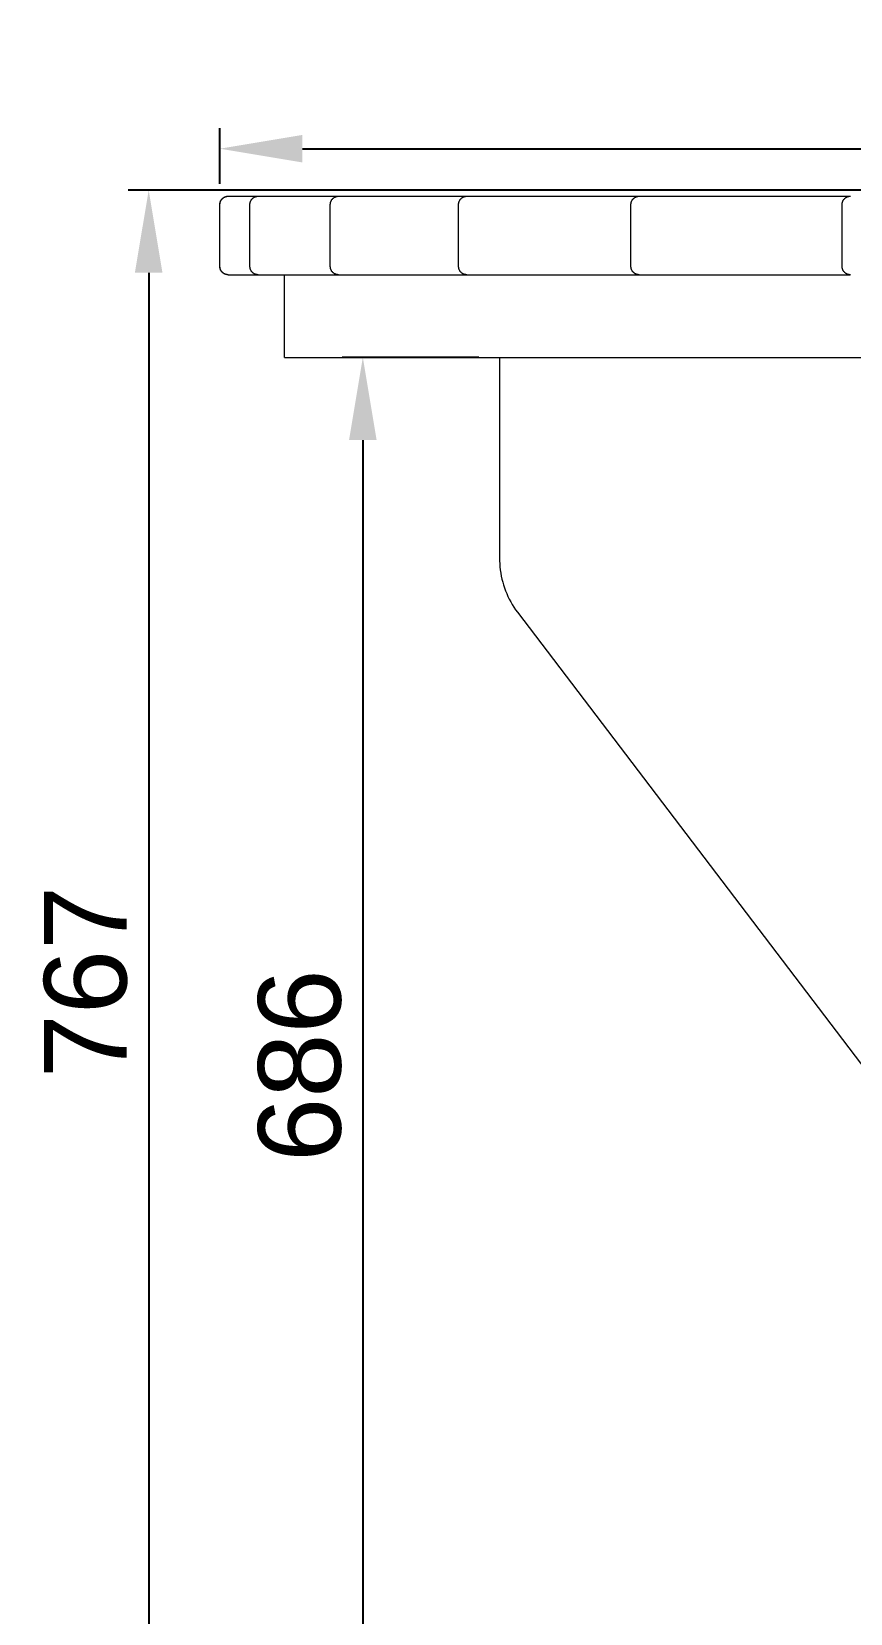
# Model space of a CAD drawing. Header units: millimetres. Extents: x -263 to 4879, y -277 to 2995.
# Drawn here: x -84 to 313, y 2022 to 2788 of the extents above; entities that cross this region are included whole.
import ezdxf

# ---------------------------------------------------------------- set-up
doc = ezdxf.new("R2010")
doc.units = ezdxf.units.MM
doc.layers.add('ZANO_R', color=7, linetype='Continuous', lineweight=0)
doc.layers.add('ZANO_W', color=1, linetype='Continuous', lineweight=0)
doc.styles.add('Arial', font='arial.ttf')
doc.styles.get("Standard").update_dxf_attribs({"font": 'ARIALUNI.TTF'})
doc.dimstyles.new('pl i ang', dxfattribs={"dimtxt": 50, "dimasz": 50, "dimexe": 1.25, "dimexo": 0.625, "dimgap": 10, "dimtad": 1, "dimtoh": 1, "dimtxsty": 'Standard', "dimcen": 2.5, "dimclrd": 1, "dimclre": 1, "dimclrt": 1, "dimadec": 0, "dimazin": 0, "dimtfac": 1, "dimtmove": 0, "dimatfit": 3, "dimfxl": 1, "dimarcsym": 1})

# ---------------------------------------------------------------- blocks, each defined once
blk = doc.blocks.new('*D439')
at = {"layer": 'ZANO_W', "color": 1, "lineweight": -2}
for p, q in [((479.21, 2711.13), (-37.18, 2711.13)), ((-27.18, 2671.13), (-27.18, 1984.38)), ((541.82, 1944.38), (-37.18, 1944.38))]:
    blk.add_line(p, q, dxfattribs=at)
at = {"layer": 'ZANO_W', "color": 1}
for points in [[(-20.52, 2671.13), (-33.85, 2671.13), (-27.18, 2711.13)], [(-33.85, 1984.38), (-20.52, 1984.38), (-27.18, 1944.38)]]:
    blk.add_solid(points, dxfattribs=at)
at = {"layer": 'ZANO_W', "color": 1, "insert": (-57.61, 2327.76), "char_height": 40, "attachment_point": 5, "rotation": 90, "style": 'Arial'}
blk.add_mtext('767', dxfattribs=at)
blk = doc.blocks.new('*D440')
at = {"layer": 'ZANO_W', "color": 1, "lineweight": -2}
for p, q in [((132.71, 2630.13), (66.5, 2630.13)), ((76.5, 2590.13), (76.5, 1984.38)), ((541.82, 1944.38), (66.5, 1944.38))]:
    blk.add_line(p, q, dxfattribs=at)
at = {"layer": 'ZANO_W', "color": 1}
for points in [[(83.17, 2590.13), (69.83, 2590.13), (76.5, 2630.13)], [(69.83, 1984.38), (83.17, 1984.38), (76.5, 1944.38)]]:
    blk.add_solid(points, dxfattribs=at)
at = {"layer": 'ZANO_W', "color": 1, "insert": (46.08, 2287.26), "char_height": 40, "attachment_point": 5, "rotation": 90, "style": 'Arial'}
blk.add_mtext('686', dxfattribs=at)
blk = doc.blocks.new('*D454')
at = {"layer": 'ZANO_W', "color": 1, "lineweight": -2}
for p, q in [((7.27, 2714.13), (7.27, 2741.15)), ((1649.17, 2714.13), (1649.17, 2741.15)), ((47.27, 2731.15), (1609.17, 2731.15))]:
    blk.add_line(p, q, dxfattribs=at)
at = {"layer": 'ZANO_W', "color": 1}
for points in [[(47.27, 2737.81), (47.27, 2724.48), (7.27, 2731.15)], [(1609.17, 2724.48), (1609.17, 2737.81), (1649.17, 2731.15)]]:
    blk.add_solid(points, dxfattribs=at)
at = {"layer": 'ZANO_W', "color": 1, "insert": (828.22, 2761.57), "char_height": 40, "attachment_point": 5, "style": 'Arial'}
blk.add_mtext('1642', dxfattribs=at)

msp = doc.modelspace()

# ---------------------------------------------------------------- linework, layer by layer
at = {"layer": 'ZANO_R'}
for p, q in [((7.27, 2704.27), (7.28, 2704.41)), ((7.27, 2704.13), (7.27, 2704.27)), ((7.27, 2674.13), (7.27, 2704.13)), ((7.28, 2704.41), (7.29, 2704.55)), ((7.29, 2704.55), (7.3, 2704.68)), ((7.3, 2704.68), (7.33, 2704.82)), ((7.33, 2704.82), (7.35, 2704.96)), ((7.33, 2704.27), (7.34, 2704.41)), ((7.33, 2704.13), (7.33, 2704.27)), ((7.33, 2674.13), (7.33, 2704.13)), ((7.34, 2704.41), (7.35, 2704.54)), ((7.35, 2704.96), (7.38, 2705.09)), ((7.35, 2704.54), (7.37, 2704.68)), ((7.37, 2704.68), (7.39, 2704.81)), ((7.38, 2705.09), (7.42, 2705.23)), ((7.39, 2704.81), (7.42, 2704.95)), ((7.42, 2705.23), (7.46, 2705.36)), ((7.42, 2704.95), (7.45, 2705.08)), ((7.45, 2705.08), (7.48, 2705.21)), ((7.46, 2705.36), (7.5, 2705.49)), ((7.48, 2705.21), (7.52, 2705.34)), ((7.5, 2705.49), (7.55, 2705.62)), ((7.52, 2705.34), (7.56, 2705.47)), ((7.55, 2705.62), (7.61, 2705.75)), ((7.56, 2705.47), (7.61, 2705.6)), ((7.61, 2705.75), (7.66, 2705.87)), ((7.61, 2705.6), (7.66, 2705.73)), ((7.66, 2705.87), (7.73, 2706)), ((7.66, 2705.73), (7.72, 2705.85)), ((7.72, 2705.85), (7.78, 2705.97)), ((7.73, 2706), (7.79, 2706.12)), ((7.78, 2705.97), (7.84, 2706.09)), ((7.79, 2706.12), (7.86, 2706.24)), ((7.84, 2706.09), (7.91, 2706.21)), ((7.86, 2706.24), (7.94, 2706.35)), ((7.91, 2706.21), (7.99, 2706.33)), ((7.94, 2706.35), (8.02, 2706.47)), ((7.99, 2706.33), (8.06, 2706.44)), ((8.02, 2706.47), (8.1, 2706.58)), ((8.06, 2706.44), (8.14, 2706.55)), ((8.1, 2706.58), (8.19, 2706.69)), ((8.14, 2706.55), (8.23, 2706.66)), ((8.19, 2706.69), (8.28, 2706.79)), ((8.23, 2706.66), (8.32, 2706.76)), ((8.28, 2706.79), (8.37, 2706.89)), ((8.32, 2706.76), (8.41, 2706.86)), ((8.37, 2706.89), (8.47, 2706.99)), ((8.41, 2706.86), (8.5, 2706.96)), ((8.47, 2706.99), (8.57, 2707.09)), ((8.5, 2706.96), (8.6, 2707.06)), ((8.57, 2707.09), (8.67, 2707.18)), ((8.6, 2707.06), (8.7, 2707.15)), ((8.67, 2707.18), (8.78, 2707.27)), ((8.7, 2707.15), (8.81, 2707.24)), ((8.78, 2707.27), (8.89, 2707.35)), ((8.81, 2707.24), (8.91, 2707.32)), ((8.89, 2707.35), (9, 2707.43)), ((8.91, 2707.32), (9.02, 2707.4)), ((9, 2707.43), (9.12, 2707.51)), ((9.02, 2707.4), (9.14, 2707.48)), ((9.12, 2707.51), (9.24, 2707.58)), ((9.14, 2707.48), (9.25, 2707.55)), ((9.24, 2707.58), (9.36, 2707.65)), ((9.25, 2707.55), (9.37, 2707.62)), ((9.36, 2707.65), (9.48, 2707.71)), ((9.37, 2707.62), (9.49, 2707.68)), ((9.48, 2707.71), (9.6, 2707.77)), ((9.49, 2707.68), (9.61, 2707.75)), ((9.6, 2707.77), (9.73, 2707.83)), ((9.61, 2707.75), (9.74, 2707.8)), ((9.73, 2707.83), (9.86, 2707.88)), ((9.74, 2707.8), (9.86, 2707.85)), ((9.86, 2707.88), (9.99, 2707.92)), ((9.86, 2707.85), (9.99, 2707.9)), ((9.99, 2707.92), (10.12, 2707.97)), ((9.99, 2707.9), (10.12, 2707.95)), ((10.12, 2707.97), (10.25, 2708)), ((10.12, 2707.95), (10.25, 2707.98)), ((10.25, 2708), (10.39, 2708.04)), ((10.25, 2707.98), (10.38, 2708.02)), ((10.38, 2708.02), (10.52, 2708.05)), ((10.39, 2708.04), (10.53, 2708.06)), ((10.52, 2708.05), (10.65, 2708.07)), ((10.53, 2708.06), (10.66, 2708.09)), ((10.65, 2708.07), (10.79, 2708.1)), ((10.66, 2708.09), (10.8, 2708.11)), ((10.79, 2708.1), (10.92, 2708.11)), ((10.8, 2708.11), (10.94, 2708.12)), ((10.92, 2708.11), (11.06, 2708.12)), ((10.94, 2708.12), (11.07, 2708.13)), ((11.06, 2708.12), (11.19, 2708.13)), ((11.07, 2708.13), (11.21, 2708.13)), ((11.19, 2708.13), (11.33, 2708.13)), ((11.33, 2708.13), (22.6, 2708.13)), ((21.85, 2704.27), (21.86, 2704.41)), ((21.85, 2704.13), (21.85, 2704.27)), ((21.85, 2674.13), (21.85, 2704.13)), ((21.86, 2704.41), (21.87, 2704.54)), ((21.87, 2704.54), (21.89, 2704.68)), ((21.89, 2704.68), (21.91, 2704.81)), ((21.91, 2704.81), (21.93, 2704.95)), ((21.93, 2704.95), (21.96, 2705.08)), ((21.96, 2705.08), (22, 2705.21)), ((22, 2705.21), (22.04, 2705.34)), ((22.04, 2705.34), (22.08, 2705.47)), ((22.08, 2705.47), (22.13, 2705.6)), ((22.13, 2705.6), (22.18, 2705.73)), ((22.18, 2705.73), (22.24, 2705.85)), ((22.24, 2705.85), (22.3, 2705.97)), ((22.3, 2705.97), (22.36, 2706.09)), ((22.36, 2706.09), (22.43, 2706.21)), ((22.43, 2706.21), (22.5, 2706.33)), ((22.5, 2706.33), (22.58, 2706.44)), ((22.58, 2706.44), (22.66, 2706.55)), ((22.6, 2708.13), (25.73, 2708.13)), ((22.66, 2706.55), (22.75, 2706.66)), ((22.75, 2706.66), (22.83, 2706.76)), ((22.83, 2706.76), (22.93, 2706.86)), ((22.93, 2706.86), (23.02, 2706.96)), ((23.02, 2706.96), (23.12, 2707.06)), ((23.12, 2707.06), (23.22, 2707.15)), ((23.22, 2707.15), (23.32, 2707.24)), ((23.32, 2707.24), (23.43, 2707.32)), ((23.43, 2707.32), (23.54, 2707.4)), ((23.54, 2707.4), (23.66, 2707.48)), ((23.66, 2707.48), (23.77, 2707.55)), ((23.77, 2707.55), (23.89, 2707.62)), ((23.89, 2707.62), (24.01, 2707.68)), ((24.01, 2707.68), (24.13, 2707.75)), ((24.13, 2707.75), (24.26, 2707.8)), ((24.26, 2707.8), (24.38, 2707.85)), ((24.38, 2707.85), (24.51, 2707.9)), ((24.51, 2707.9), (24.64, 2707.95)), ((24.64, 2707.95), (24.77, 2707.98)), ((24.77, 2707.98), (24.9, 2708.02)), ((24.9, 2708.02), (25.04, 2708.05)), ((25.04, 2708.05), (25.17, 2708.07)), ((25.17, 2708.07), (25.3, 2708.1)), ((25.3, 2708.1), (25.44, 2708.11)), ((25.44, 2708.11), (25.58, 2708.12)), ((25.58, 2708.12), (25.71, 2708.13)), ((25.71, 2708.13), (25.85, 2708.13)), ((25.85, 2708.13), (58.42, 2708.13)), ((58.42, 2708.13), (64.64, 2708.13)), ((60.76, 2704.27), (60.77, 2704.41)), ((60.76, 2704.13), (60.76, 2704.27)), ((60.76, 2674.13), (60.76, 2704.13)), ((60.77, 2704.41), (60.78, 2704.54)), ((60.78, 2704.54), (60.8, 2704.68)), ((60.8, 2704.68), (60.82, 2704.81)), ((60.82, 2704.81), (60.84, 2704.95)), ((60.84, 2704.95), (60.87, 2705.08)), ((60.87, 2705.08), (60.91, 2705.21)), ((60.91, 2705.21), (60.95, 2705.34)), ((60.95, 2705.34), (60.99, 2705.47)), ((60.99, 2705.47), (61.04, 2705.6)), ((61.04, 2705.6), (61.09, 2705.73)), ((61.09, 2705.73), (61.15, 2705.85)), ((61.15, 2705.85), (61.21, 2705.97)), ((61.21, 2705.97), (61.27, 2706.09)), ((61.27, 2706.09), (61.34, 2706.21)), ((61.34, 2706.21), (61.41, 2706.33)), ((61.41, 2706.33), (61.49, 2706.44)), ((61.49, 2706.44), (61.57, 2706.55)), ((61.57, 2706.55), (61.66, 2706.66)), ((61.66, 2706.66), (61.74, 2706.76)), ((61.74, 2706.76), (61.84, 2706.86)), ((61.84, 2706.86), (61.93, 2706.96)), ((61.93, 2706.96), (62.03, 2707.06)), ((62.03, 2707.06), (62.13, 2707.15)), ((62.13, 2707.15), (62.23, 2707.24)), ((62.23, 2707.24), (62.34, 2707.32)), ((62.34, 2707.32), (62.45, 2707.4)), ((62.45, 2707.4), (62.56, 2707.48)), ((62.56, 2707.48), (62.68, 2707.55)), ((62.68, 2707.55), (62.8, 2707.62)), ((62.8, 2707.62), (62.92, 2707.68)), ((62.92, 2707.68), (63.04, 2707.75)), ((63.04, 2707.75), (63.16, 2707.8)), ((63.16, 2707.8), (63.29, 2707.85)), ((63.29, 2707.85), (63.42, 2707.9)), ((63.42, 2707.9), (63.55, 2707.95)), ((63.55, 2707.95), (63.68, 2707.98)), ((63.68, 2707.98), (63.81, 2708.02)), ((63.81, 2708.02), (63.94, 2708.05)), ((63.94, 2708.05), (64.08, 2708.07)), ((64.08, 2708.07), (64.21, 2708.1)), ((64.21, 2708.1), (64.35, 2708.11)), ((64.35, 2708.11), (64.49, 2708.12)), ((64.49, 2708.12), (64.62, 2708.13)), ((64.62, 2708.13), (64.76, 2708.13)), ((64.76, 2708.13), (117.65, 2708.13)), ((117.65, 2708.13), (126.76, 2708.13)), ((122.88, 2704.27), (122.89, 2704.41)), ((122.88, 2704.13), (122.88, 2704.27)), ((122.88, 2674.13), (122.88, 2704.13)), ((122.89, 2704.41), (122.9, 2704.54)), ((122.9, 2704.54), (122.92, 2704.68)), ((122.92, 2704.68), (122.94, 2704.81)), ((122.94, 2704.81), (122.96, 2704.95)), ((122.96, 2704.95), (122.99, 2705.08)), ((122.99, 2705.08), (123.03, 2705.21)), ((123.03, 2705.21), (123.07, 2705.34)), ((123.07, 2705.34), (123.11, 2705.47)), ((123.11, 2705.47), (123.16, 2705.6)), ((123.16, 2705.6), (123.21, 2705.73)), ((123.21, 2705.73), (123.27, 2705.85)), ((123.27, 2705.85), (123.33, 2705.97)), ((123.33, 2705.97), (123.39, 2706.09)), ((123.39, 2706.09), (123.46, 2706.21)), ((123.46, 2706.21), (123.53, 2706.33)), ((123.53, 2706.33), (123.61, 2706.44)), ((123.61, 2706.44), (123.69, 2706.55)), ((123.69, 2706.55), (123.78, 2706.66)), ((123.78, 2706.66), (123.86, 2706.76)), ((123.86, 2706.76), (123.95, 2706.86)), ((123.95, 2706.86), (124.05, 2706.96)), ((124.05, 2706.96), (124.15, 2707.06)), ((124.15, 2707.06), (124.25, 2707.15)), ((124.25, 2707.15), (124.35, 2707.24)), ((124.35, 2707.24), (124.46, 2707.32)), ((124.46, 2707.32), (124.57, 2707.4)), ((124.57, 2707.4), (124.68, 2707.48)), ((124.68, 2707.48), (124.8, 2707.55)), ((124.8, 2707.55), (124.92, 2707.62)), ((124.92, 2707.62), (125.04, 2707.68)), ((125.04, 2707.68), (125.16, 2707.75)), ((125.16, 2707.75), (125.28, 2707.8)), ((125.28, 2707.8), (125.41, 2707.85)), ((125.41, 2707.85), (125.54, 2707.9)), ((125.54, 2707.9), (125.67, 2707.95)), ((125.67, 2707.95), (125.8, 2707.98)), ((125.8, 2707.98), (125.93, 2708.02)), ((125.93, 2708.02), (126.06, 2708.05)), ((126.06, 2708.05), (126.2, 2708.07)), ((126.2, 2708.07), (126.33, 2708.1)), ((126.33, 2708.1), (126.47, 2708.11)), ((126.47, 2708.11), (126.61, 2708.12)), ((126.61, 2708.12), (126.74, 2708.13)), ((126.74, 2708.13), (126.88, 2708.13)), ((126.88, 2708.13), (198.47, 2708.13)), ((198.47, 2708.13), (210.2, 2708.13)), ((206.32, 2704.27), (206.33, 2704.41)), ((206.32, 2704.13), (206.32, 2704.27)), ((206.32, 2674.13), (206.32, 2704.13)), ((206.33, 2704.41), (206.34, 2704.54)), ((206.34, 2704.54), (206.36, 2704.68)), ((206.36, 2704.68), (206.38, 2704.81)), ((206.38, 2704.81), (206.4, 2704.95)), ((206.4, 2704.95), (206.43, 2705.08)), ((206.43, 2705.08), (206.47, 2705.21)), ((206.47, 2705.21), (206.51, 2705.34)), ((206.51, 2705.34), (206.55, 2705.47)), ((206.55, 2705.47), (206.6, 2705.6)), ((206.6, 2705.6), (206.65, 2705.73)), ((206.65, 2705.73), (206.71, 2705.85)), ((206.71, 2705.85), (206.77, 2705.97)), ((206.77, 2705.97), (206.83, 2706.09)), ((206.83, 2706.09), (206.9, 2706.21)), ((206.9, 2706.21), (206.98, 2706.33)), ((206.98, 2706.33), (207.05, 2706.44)), ((207.05, 2706.44), (207.13, 2706.55)), ((207.13, 2706.55), (207.22, 2706.66)), ((207.22, 2706.66), (207.31, 2706.76)), ((207.31, 2706.76), (207.4, 2706.86)), ((207.4, 2706.86), (207.49, 2706.96)), ((207.49, 2706.96), (207.59, 2707.06)), ((207.59, 2707.06), (207.69, 2707.15)), ((207.69, 2707.15), (207.8, 2707.24)), ((207.8, 2707.24), (207.9, 2707.32)), ((207.9, 2707.32), (208.01, 2707.4)), ((208.01, 2707.4), (208.13, 2707.48)), ((208.13, 2707.48), (208.24, 2707.55)), ((208.24, 2707.55), (208.36, 2707.62)), ((208.36, 2707.62), (208.48, 2707.68)), ((208.48, 2707.68), (208.6, 2707.75)), ((208.6, 2707.75), (208.73, 2707.8)), ((208.73, 2707.8), (208.85, 2707.85)), ((208.85, 2707.85), (208.98, 2707.9)), ((208.98, 2707.9), (209.11, 2707.95)), ((209.11, 2707.95), (209.24, 2707.98)), ((209.24, 2707.98), (209.37, 2708.02)), ((209.37, 2708.02), (209.51, 2708.05)), ((209.51, 2708.05), (209.64, 2708.07)), ((209.64, 2708.07), (209.78, 2708.1)), ((209.78, 2708.1), (209.91, 2708.11)), ((209.91, 2708.11), (210.05, 2708.12)), ((210.05, 2708.12), (210.18, 2708.13)), ((210.18, 2708.13), (210.32, 2708.13)), ((210.32, 2708.13), (298.45, 2708.13)), ((298.45, 2708.13), (312.43, 2708.13)), ((308.55, 2704.27), (308.56, 2704.41)), ((308.55, 2704.13), (308.55, 2704.27)), ((308.55, 2674.13), (308.55, 2704.13)), ((308.56, 2704.41), (308.57, 2704.54)), ((308.57, 2704.54), (308.59, 2704.68)), ((308.59, 2704.68), (308.61, 2704.81)), ((308.61, 2704.81), (308.63, 2704.95)), ((308.63, 2704.95), (308.66, 2705.08)), ((308.66, 2705.08), (308.7, 2705.21)), ((308.7, 2705.21), (308.74, 2705.34)), ((308.74, 2705.34), (308.78, 2705.47)), ((308.78, 2705.47), (308.83, 2705.6)), ((308.83, 2705.6), (308.88, 2705.73)), ((308.88, 2705.73), (308.94, 2705.85)), ((308.94, 2705.85), (309, 2705.97)), ((309, 2705.97), (309.06, 2706.09)), ((309.06, 2706.09), (309.13, 2706.21)), ((309.13, 2706.21), (309.2, 2706.33)), ((309.2, 2706.33), (309.28, 2706.44)), ((309.28, 2706.44), (309.36, 2706.55)), ((309.36, 2706.55), (309.45, 2706.66)), ((309.45, 2706.66), (309.53, 2706.76)), ((309.53, 2706.76), (309.63, 2706.86)), ((309.63, 2706.86), (309.72, 2706.96)), ((309.72, 2706.96), (309.82, 2707.06)), ((309.82, 2707.06), (309.92, 2707.15)), ((309.92, 2707.15), (310.03, 2707.24)), ((310.03, 2707.24), (310.13, 2707.32)), ((310.13, 2707.32), (310.24, 2707.4)), ((310.24, 2707.4), (310.36, 2707.48)), ((310.36, 2707.48), (310.47, 2707.55)), ((310.47, 2707.55), (310.59, 2707.62)), ((310.59, 2707.62), (310.71, 2707.68)), ((310.71, 2707.68), (310.83, 2707.75)), ((310.83, 2707.75), (310.96, 2707.8)), ((310.96, 2707.8), (311.08, 2707.85)), ((311.08, 2707.85), (311.21, 2707.9)), ((311.21, 2707.9), (311.34, 2707.95)), ((311.34, 2707.95), (311.47, 2707.98)), ((311.47, 2707.98), (311.6, 2708.02)), ((311.6, 2708.02), (311.74, 2708.05)), ((311.74, 2708.05), (311.87, 2708.07)), ((311.87, 2708.07), (312, 2708.1)), ((312, 2708.1), (312.14, 2708.11)), ((312.14, 2708.11), (312.28, 2708.12)), ((312.28, 2708.12), (312.41, 2708.13)), ((312.41, 2708.13), (312.55, 2708.13)), ((7.27, 2673.99), (7.27, 2674.13)), ((7.28, 2673.86), (7.27, 2673.99)), ((7.29, 2673.72), (7.28, 2673.86)), ((7.3, 2673.58), (7.29, 2673.72)), ((7.33, 2673.44), (7.3, 2673.58)), ((7.33, 2674), (7.33, 2674.13)), ((7.34, 2673.86), (7.33, 2674)), ((7.35, 2673.31), (7.33, 2673.44)), ((7.35, 2673.72), (7.34, 2673.86)), ((7.37, 2673.59), (7.35, 2673.72)), ((7.38, 2673.17), (7.35, 2673.31)), ((7.39, 2673.45), (7.37, 2673.59)), ((7.42, 2673.04), (7.38, 2673.17)), ((7.42, 2673.32), (7.39, 2673.45)), ((7.45, 2673.19), (7.42, 2673.32)), ((7.46, 2672.91), (7.42, 2673.04)), ((7.48, 2673.05), (7.45, 2673.19)), ((7.5, 2672.78), (7.46, 2672.91)), ((7.52, 2672.92), (7.48, 2673.05)), ((7.55, 2672.65), (7.5, 2672.78)), ((7.56, 2672.79), (7.52, 2672.92)), ((7.61, 2672.52), (7.55, 2672.65)), ((7.61, 2672.67), (7.56, 2672.79)), ((7.66, 2672.54), (7.61, 2672.67)), ((7.66, 2672.39), (7.61, 2672.52)), ((7.72, 2672.42), (7.66, 2672.54)), ((7.73, 2672.27), (7.66, 2672.39)), ((7.78, 2672.29), (7.72, 2672.42)), ((7.79, 2672.15), (7.73, 2672.27)), ((7.84, 2672.17), (7.78, 2672.29)), ((21.85, 2674), (21.85, 2674.13)), ((21.86, 2673.86), (21.85, 2674)), ((21.87, 2673.72), (21.86, 2673.86)), ((21.89, 2673.59), (21.87, 2673.72)), ((21.91, 2673.45), (21.89, 2673.59)), ((21.93, 2673.32), (21.91, 2673.45)), ((21.96, 2673.19), (21.93, 2673.32)), ((22, 2673.05), (21.96, 2673.19)), ((22.04, 2672.92), (22, 2673.05)), ((22.08, 2672.79), (22.04, 2672.92)), ((22.13, 2672.67), (22.08, 2672.79)), ((22.18, 2672.54), (22.13, 2672.67)), ((22.24, 2672.42), (22.18, 2672.54)), ((22.3, 2672.29), (22.24, 2672.42)), ((22.36, 2672.17), (22.3, 2672.29)), ((60.76, 2674), (60.76, 2674.13)), ((60.77, 2673.86), (60.76, 2674)), ((60.78, 2673.72), (60.77, 2673.86)), ((60.8, 2673.59), (60.78, 2673.72)), ((60.82, 2673.45), (60.8, 2673.59)), ((60.84, 2673.32), (60.82, 2673.45)), ((60.87, 2673.19), (60.84, 2673.32)), ((60.91, 2673.05), (60.87, 2673.19)), ((60.95, 2672.92), (60.91, 2673.05)), ((60.99, 2672.79), (60.95, 2672.92)), ((61.04, 2672.67), (60.99, 2672.79)), ((61.09, 2672.54), (61.04, 2672.67)), ((61.15, 2672.42), (61.09, 2672.54)), ((61.21, 2672.29), (61.15, 2672.42)), ((61.27, 2672.17), (61.21, 2672.29)), ((122.88, 2674), (122.88, 2674.13)), ((122.89, 2673.86), (122.88, 2674)), ((122.9, 2673.72), (122.89, 2673.86)), ((122.92, 2673.59), (122.9, 2673.72)), ((122.94, 2673.45), (122.92, 2673.59)), ((122.96, 2673.32), (122.94, 2673.45)), ((122.99, 2673.19), (122.96, 2673.32)), ((123.03, 2673.05), (122.99, 2673.19)), ((123.07, 2672.92), (123.03, 2673.05)), ((123.11, 2672.79), (123.07, 2672.92)), ((123.16, 2672.67), (123.11, 2672.79)), ((123.21, 2672.54), (123.16, 2672.67)), ((123.27, 2672.42), (123.21, 2672.54)), ((123.33, 2672.29), (123.27, 2672.42)), ((123.39, 2672.17), (123.33, 2672.29)), ((206.32, 2674), (206.32, 2674.13)), ((206.33, 2673.86), (206.32, 2674)), ((206.34, 2673.72), (206.33, 2673.86)), ((206.36, 2673.59), (206.34, 2673.72)), ((206.38, 2673.45), (206.36, 2673.59)), ((206.4, 2673.32), (206.38, 2673.45)), ((206.43, 2673.19), (206.4, 2673.32)), ((206.47, 2673.05), (206.43, 2673.19)), ((206.51, 2672.92), (206.47, 2673.05)), ((206.55, 2672.79), (206.51, 2672.92)), ((206.6, 2672.67), (206.55, 2672.79)), ((206.65, 2672.54), (206.6, 2672.67)), ((206.71, 2672.42), (206.65, 2672.54)), ((206.77, 2672.29), (206.71, 2672.42)), ((206.83, 2672.17), (206.77, 2672.29)), ((308.55, 2674), (308.55, 2674.13)), ((308.56, 2673.86), (308.55, 2674)), ((308.57, 2673.72), (308.56, 2673.86)), ((308.59, 2673.59), (308.57, 2673.72)), ((308.61, 2673.45), (308.59, 2673.59)), ((308.63, 2673.32), (308.61, 2673.45)), ((308.66, 2673.19), (308.63, 2673.32)), ((308.7, 2673.05), (308.66, 2673.19)), ((308.74, 2672.92), (308.7, 2673.05)), ((308.78, 2672.79), (308.74, 2672.92)), ((308.83, 2672.67), (308.78, 2672.79)), ((308.88, 2672.54), (308.83, 2672.67)), ((308.94, 2672.42), (308.88, 2672.54)), ((309, 2672.29), (308.94, 2672.42)), ((309.06, 2672.17), (309, 2672.29)), ((7.86, 2672.03), (7.79, 2672.15)), ((7.91, 2672.05), (7.84, 2672.17)), ((7.94, 2671.91), (7.86, 2672.03)), ((7.99, 2671.94), (7.91, 2672.05)), ((8.02, 2671.8), (7.94, 2671.91)), ((8.06, 2671.83), (7.99, 2671.94)), ((8.1, 2671.69), (8.02, 2671.8)), ((8.14, 2671.72), (8.06, 2671.83)), ((8.19, 2671.58), (8.1, 2671.69)), ((8.23, 2671.61), (8.14, 2671.72)), ((8.28, 2671.47), (8.19, 2671.58)), ((8.32, 2671.5), (8.23, 2671.61)), ((8.37, 2671.37), (8.28, 2671.47)), ((8.41, 2671.4), (8.32, 2671.5)), ((8.47, 2671.27), (8.37, 2671.37)), ((8.5, 2671.3), (8.41, 2671.4)), ((8.57, 2671.18), (8.47, 2671.27)), ((8.6, 2671.21), (8.5, 2671.3)), ((8.67, 2671.09), (8.57, 2671.18)), ((8.7, 2671.12), (8.6, 2671.21)), ((8.78, 2671), (8.67, 2671.09)), ((8.81, 2671.03), (8.7, 2671.12)), ((8.89, 2670.92), (8.78, 2671)), ((8.91, 2670.95), (8.81, 2671.03)), ((9, 2670.84), (8.89, 2670.92)), ((9.02, 2670.87), (8.91, 2670.95)), ((9.12, 2670.76), (9, 2670.84)), ((9.14, 2670.79), (9.02, 2670.87)), ((9.24, 2670.69), (9.12, 2670.76)), ((9.25, 2670.72), (9.14, 2670.79)), ((9.36, 2670.62), (9.24, 2670.69)), ((9.37, 2670.65), (9.25, 2670.72)), ((9.48, 2670.55), (9.36, 2670.62)), ((9.49, 2670.58), (9.37, 2670.65)), ((9.6, 2670.49), (9.48, 2670.55)), ((9.61, 2670.52), (9.49, 2670.58)), ((9.73, 2670.44), (9.6, 2670.49)), ((9.74, 2670.46), (9.61, 2670.52)), ((9.86, 2670.39), (9.73, 2670.44)), ((9.86, 2670.41), (9.74, 2670.46)), ((9.99, 2670.36), (9.86, 2670.41)), ((9.99, 2670.34), (9.86, 2670.39)), ((10.12, 2670.32), (9.99, 2670.36)), ((10.12, 2670.3), (9.99, 2670.34)), ((10.25, 2670.28), (10.12, 2670.32)), ((10.25, 2670.26), (10.12, 2670.3)), ((10.38, 2670.25), (10.25, 2670.28)), ((10.39, 2670.23), (10.25, 2670.26)), ((10.52, 2670.22), (10.38, 2670.25)), ((10.53, 2670.2), (10.39, 2670.23)), ((10.65, 2670.19), (10.52, 2670.22)), ((10.66, 2670.18), (10.53, 2670.2)), ((10.79, 2670.17), (10.65, 2670.19)), ((10.8, 2670.16), (10.66, 2670.18)), ((10.92, 2670.15), (10.79, 2670.17)), ((10.94, 2670.15), (10.8, 2670.16)), ((11.06, 2670.14), (10.92, 2670.15)), ((11.07, 2670.14), (10.94, 2670.15)), ((11.19, 2670.14), (11.06, 2670.14)), ((11.21, 2670.13), (11.07, 2670.14)), ((11.33, 2670.13), (11.19, 2670.14)), ((11.33, 2670.13), (22.6, 2670.13)), ((22.43, 2672.05), (22.36, 2672.17)), ((22.5, 2671.94), (22.43, 2672.05)), ((22.58, 2671.83), (22.5, 2671.94)), ((22.66, 2671.72), (22.58, 2671.83)), ((22.6, 2670.13), (25.73, 2670.13)), ((22.75, 2671.61), (22.66, 2671.72)), ((22.83, 2671.5), (22.75, 2671.61)), ((22.93, 2671.4), (22.83, 2671.5)), ((23.02, 2671.3), (22.93, 2671.4)), ((23.12, 2671.21), (23.02, 2671.3)), ((23.22, 2671.12), (23.12, 2671.21)), ((23.32, 2671.03), (23.22, 2671.12)), ((23.43, 2670.95), (23.32, 2671.03)), ((23.54, 2670.87), (23.43, 2670.95)), ((23.66, 2670.79), (23.54, 2670.87)), ((23.77, 2670.72), (23.66, 2670.79)), ((23.89, 2670.65), (23.77, 2670.72)), ((24.01, 2670.58), (23.89, 2670.65)), ((24.13, 2670.52), (24.01, 2670.58)), ((24.26, 2670.46), (24.13, 2670.52)), ((24.38, 2670.41), (24.26, 2670.46)), ((24.51, 2670.36), (24.38, 2670.41)), ((24.64, 2670.32), (24.51, 2670.36)), ((24.77, 2670.28), (24.64, 2670.32)), ((24.9, 2670.25), (24.77, 2670.28)), ((25.04, 2670.22), (24.9, 2670.25)), ((25.17, 2670.19), (25.04, 2670.22)), ((25.3, 2670.17), (25.17, 2670.19)), ((25.44, 2670.15), (25.3, 2670.17)), ((25.58, 2670.14), (25.44, 2670.15)), ((25.71, 2670.14), (25.58, 2670.14)), ((25.85, 2670.13), (25.71, 2670.14)), ((25.85, 2670.13), (58.42, 2670.13)), ((38.63, 2630.13), (38.63, 2670.13)), ((58.42, 2670.13), (64.64, 2670.13)), ((61.34, 2672.05), (61.27, 2672.17)), ((61.41, 2671.94), (61.34, 2672.05)), ((61.49, 2671.83), (61.41, 2671.94)), ((61.57, 2671.72), (61.49, 2671.83)), ((61.66, 2671.61), (61.57, 2671.72)), ((61.74, 2671.5), (61.66, 2671.61)), ((61.84, 2671.4), (61.74, 2671.5)), ((61.93, 2671.3), (61.84, 2671.4)), ((62.03, 2671.21), (61.93, 2671.3)), ((62.13, 2671.12), (62.03, 2671.21)), ((62.23, 2671.03), (62.13, 2671.12)), ((62.34, 2670.95), (62.23, 2671.03)), ((62.45, 2670.87), (62.34, 2670.95)), ((62.56, 2670.79), (62.45, 2670.87)), ((62.68, 2670.72), (62.56, 2670.79)), ((62.8, 2670.65), (62.68, 2670.72)), ((62.92, 2670.58), (62.8, 2670.65)), ((63.04, 2670.52), (62.92, 2670.58)), ((63.16, 2670.46), (63.04, 2670.52)), ((63.29, 2670.41), (63.16, 2670.46)), ((63.42, 2670.36), (63.29, 2670.41)), ((63.55, 2670.32), (63.42, 2670.36)), ((63.68, 2670.28), (63.55, 2670.32)), ((63.81, 2670.25), (63.68, 2670.28)), ((63.94, 2670.22), (63.81, 2670.25)), ((64.08, 2670.19), (63.94, 2670.22)), ((64.21, 2670.17), (64.08, 2670.19)), ((64.35, 2670.15), (64.21, 2670.17)), ((64.49, 2670.14), (64.35, 2670.15)), ((64.62, 2670.14), (64.49, 2670.14)), ((64.76, 2670.13), (64.62, 2670.14)), ((64.76, 2670.13), (117.65, 2670.13)), ((117.65, 2670.13), (126.76, 2670.13)), ((123.46, 2672.05), (123.39, 2672.17)), ((123.53, 2671.94), (123.46, 2672.05)), ((123.61, 2671.83), (123.53, 2671.94)), ((123.69, 2671.72), (123.61, 2671.83)), ((123.78, 2671.61), (123.69, 2671.72)), ((123.86, 2671.5), (123.78, 2671.61)), ((123.95, 2671.4), (123.86, 2671.5)), ((124.05, 2671.3), (123.95, 2671.4)), ((124.15, 2671.21), (124.05, 2671.3)), ((124.25, 2671.12), (124.15, 2671.21)), ((124.35, 2671.03), (124.25, 2671.12)), ((124.46, 2670.95), (124.35, 2671.03)), ((124.57, 2670.87), (124.46, 2670.95)), ((124.68, 2670.79), (124.57, 2670.87)), ((124.8, 2670.72), (124.68, 2670.79)), ((124.92, 2670.65), (124.8, 2670.72)), ((125.04, 2670.58), (124.92, 2670.65)), ((125.16, 2670.52), (125.04, 2670.58)), ((125.28, 2670.46), (125.16, 2670.52)), ((125.41, 2670.41), (125.28, 2670.46)), ((125.54, 2670.36), (125.41, 2670.41)), ((125.67, 2670.32), (125.54, 2670.36)), ((125.8, 2670.28), (125.67, 2670.32)), ((125.93, 2670.25), (125.8, 2670.28)), ((126.06, 2670.22), (125.93, 2670.25)), ((126.2, 2670.19), (126.06, 2670.22)), ((126.33, 2670.17), (126.2, 2670.19)), ((126.47, 2670.15), (126.33, 2670.17)), ((126.61, 2670.14), (126.47, 2670.15)), ((126.74, 2670.14), (126.61, 2670.14)), ((126.88, 2670.13), (126.74, 2670.14)), ((126.88, 2670.13), (198.47, 2670.13)), ((198.47, 2670.13), (210.2, 2670.13)), ((206.9, 2672.05), (206.83, 2672.17)), ((206.98, 2671.94), (206.9, 2672.05)), ((207.05, 2671.83), (206.98, 2671.94)), ((207.13, 2671.72), (207.05, 2671.83)), ((207.22, 2671.61), (207.13, 2671.72)), ((207.31, 2671.5), (207.22, 2671.61)), ((207.4, 2671.4), (207.31, 2671.5)), ((207.49, 2671.3), (207.4, 2671.4)), ((207.59, 2671.21), (207.49, 2671.3)), ((207.69, 2671.12), (207.59, 2671.21)), ((207.8, 2671.03), (207.69, 2671.12)), ((207.9, 2670.95), (207.8, 2671.03)), ((208.01, 2670.87), (207.9, 2670.95)), ((208.13, 2670.79), (208.01, 2670.87)), ((208.24, 2670.72), (208.13, 2670.79)), ((208.36, 2670.65), (208.24, 2670.72)), ((208.48, 2670.58), (208.36, 2670.65)), ((208.6, 2670.52), (208.48, 2670.58)), ((208.73, 2670.46), (208.6, 2670.52)), ((208.85, 2670.41), (208.73, 2670.46)), ((208.98, 2670.36), (208.85, 2670.41)), ((209.11, 2670.32), (208.98, 2670.36)), ((209.24, 2670.28), (209.11, 2670.32)), ((209.37, 2670.25), (209.24, 2670.28)), ((209.51, 2670.22), (209.37, 2670.25)), ((209.64, 2670.19), (209.51, 2670.22)), ((209.78, 2670.17), (209.64, 2670.19)), ((209.91, 2670.15), (209.78, 2670.17)), ((210.05, 2670.14), (209.91, 2670.15)), ((210.18, 2670.14), (210.05, 2670.14)), ((210.32, 2670.13), (210.18, 2670.14)), ((210.32, 2670.13), (298.45, 2670.13)), ((298.45, 2670.13), (312.43, 2670.13)), ((309.13, 2672.05), (309.06, 2672.17)), ((309.2, 2671.94), (309.13, 2672.05)), ((309.28, 2671.83), (309.2, 2671.94)), ((309.36, 2671.72), (309.28, 2671.83)), ((309.45, 2671.61), (309.36, 2671.72)), ((309.53, 2671.5), (309.45, 2671.61)), ((309.63, 2671.4), (309.53, 2671.5)), ((309.72, 2671.3), (309.63, 2671.4)), ((309.82, 2671.21), (309.72, 2671.3)), ((309.92, 2671.12), (309.82, 2671.21)), ((310.03, 2671.03), (309.92, 2671.12)), ((310.13, 2670.95), (310.03, 2671.03)), ((310.24, 2670.87), (310.13, 2670.95)), ((310.36, 2670.79), (310.24, 2670.87)), ((310.47, 2670.72), (310.36, 2670.79)), ((310.59, 2670.65), (310.47, 2670.72)), ((310.71, 2670.58), (310.59, 2670.65)), ((310.83, 2670.52), (310.71, 2670.58)), ((310.96, 2670.46), (310.83, 2670.52)), ((311.08, 2670.41), (310.96, 2670.46)), ((311.21, 2670.36), (311.08, 2670.41)), ((311.34, 2670.32), (311.21, 2670.36)), ((311.47, 2670.28), (311.34, 2670.32)), ((311.6, 2670.25), (311.47, 2670.28)), ((311.74, 2670.22), (311.6, 2670.25)), ((311.87, 2670.19), (311.74, 2670.22)), ((312, 2670.17), (311.87, 2670.19)), ((312.14, 2670.15), (312, 2670.17)), ((312.28, 2670.14), (312.14, 2670.15)), ((312.41, 2670.14), (312.28, 2670.14)), ((312.55, 2670.13), (312.41, 2670.14)), ((38.64, 2630.13), (433.63, 2630.13)), ((142.71, 2630.13), (142.71, 2533.15)), ((142.71, 2533.15), (142.72, 2531.67)), ((142.72, 2531.67), (142.79, 2530.18)), ((142.79, 2530.18), (142.9, 2528.7)), ((142.9, 2528.7), (143.07, 2527.22)), ((143.07, 2527.22), (143.29, 2525.75)), ((143.29, 2525.75), (143.55, 2524.29)), ((143.55, 2524.29), (143.87, 2522.83)), ((143.87, 2522.83), (144.23, 2521.39)), ((144.23, 2521.39), (144.64, 2519.96)), ((144.64, 2519.96), (145.11, 2518.55)), ((145.11, 2518.55), (145.61, 2517.15)), ((145.61, 2517.15), (146.17, 2515.77)), ((146.17, 2515.77), (146.77, 2514.41)), ((146.77, 2514.41), (147.42, 2513.08)), ((147.42, 2513.08), (148.12, 2511.76)), ((148.12, 2511.76), (148.85, 2510.47)), ((148.85, 2510.47), (149.64, 2509.2)), ((149.64, 2509.2), (150.46, 2507.97)), ((150.46, 2507.97), (151.32, 2506.76)), ((151.32, 2506.76), (573.02, 1952.38))]:
    msp.add_line(p, q, dxfattribs=at)

# ---------------------------------------------------------------- dimensions: what is measured, and where the dimension line sits
at = {"layer": 'ZANO_W'}
dim = msp.add_linear_dim(base=(1649.17, 2731.15), p1=(7.27, 2704.13), p2=(1649.17, 2704.13), dimstyle='pl i ang', override={"dimtxt": 40, "dimasz": 40, "dimexe": 10, "dimexo": 10, "dimtoh": 0, "dimdec": 0, "dimtxsty": 'Arial', "dimtdec": 0, "dimtmove": 1}, dxfattribs=at)
dim.commit()
dim.dimension.update_dxf_attribs({"geometry": '*D454', "text_midpoint": (828.22, 2761.57)})
for base, p1, picture, middle in [((-27.18, 1944.38), (489.21, 2711.13), '*D439', (-57.61, 2327.76)), ((76.5, 1944.38), (142.71, 2630.13), '*D440', (46.08, 2287.26))]:
    dim = msp.add_linear_dim(base=base, p1=p1, p2=(551.82, 1944.38), angle=90, dimstyle='pl i ang', override={"dimtxt": 40, "dimasz": 40, "dimexe": 10, "dimexo": 10, "dimtoh": 0, "dimdec": 0, "dimtxsty": 'Arial', "dimtdec": 0, "dimtmove": 1}, dxfattribs=at)
    dim.commit()
    dim.dimension.update_dxf_attribs({"geometry": picture, "text_midpoint": middle})

doc.saveas('drawing.dxf')
